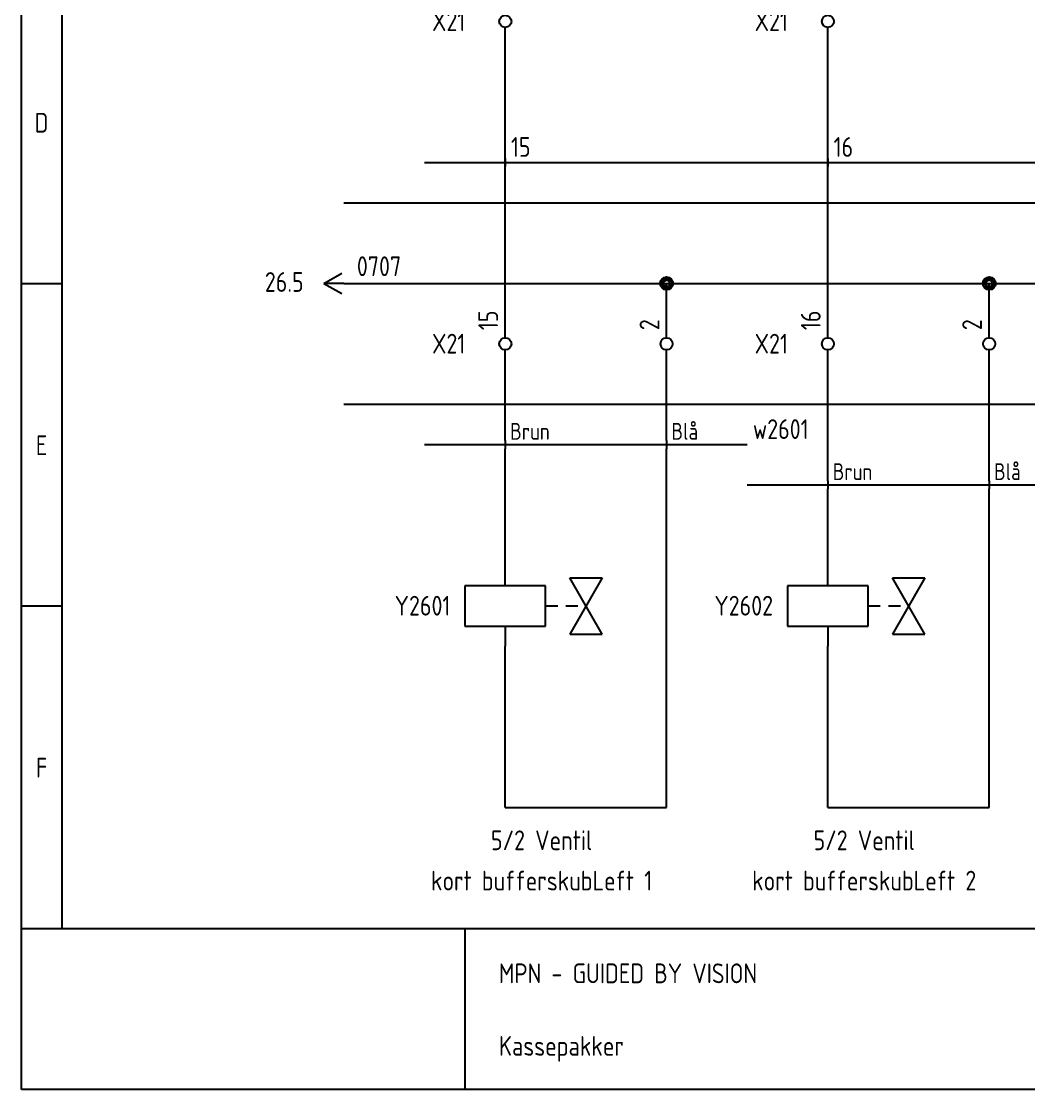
# Model space of a CAD drawing. Extents: x 10 to 410, y 10 to 275.
# Drawn here: x 10 to 134.9, y 10 to 142.5 of the extents above; entities that cross this region are included whole.
import ezdxf
from ezdxf.enums import TextEntityAlignment as Align

# ---------------------------------------------------------------- set-up
doc = ezdxf.new("R2010")
doc.units = 0
doc.linetypes.add('CADDY_SOLID', pattern=[0])
doc.layers.get('0').update_dxf_attribs({"linetype": 'CONTINUOUS'})
doc.layers.add('2', color=7, linetype='CONTINUOUS')
doc.styles.add('CADDY_VECTORFONT1P', font='isocp___.ttf', dxfattribs={"width": 0.9})

# ---------------------------------------------------------------- blocks, each defined once
blk = doc.blocks.new('BLK1')
at = {"linetype": 'CADDY_SOLID'}
for p, q in [((10, 10), (10, 275)), ((15, 270), (15, 30)), ((10, 110), (15, 110)), ((10, 70), (15, 70)), ((10, 30), (410, 30)), ((10, 30), (15, 30)), ((65, 30), (65, 10)), ((410, 10), (10, 10))]:
    blk.add_line(p, q, dxfattribs=at)
at = {"style": 'CADDY_VECTORFONT1P', "width": 0.9}
for s, p in [('D', (12.5, 128.7)), ('E', (12.5, 88.7)), ('F', (12.5, 48.7))]:
    blk.add_text(s, height=2.45, dxfattribs=at).set_placement(p, align=Align.CENTER)
for s, p in [('MPN - GUIDED BY VISION', (69.2, 23.2)), ('Kassepakker', (69.2, 14.2))]:
    blk.add_text(s, height=2.45, dxfattribs=at).set_placement(p)
blk = doc.blocks.new('BLK2')
at = {"linetype": 'CADDY_SOLID'}
for p, q in [((70, 103.25), (70, 105)), ((70, 100), (70, 101.75))]:
    blk.add_line(p, q, dxfattribs=at)
blk.add_circle((70, 102.5), 0.75, dxfattribs=at)
at = {"style": 'CADDY_VECTORFONT1P', "width": 0.9, "flags": 1}
blk.add_attdef('$TAG160410', (72.6, 104.2), '', height=2.45, rotation=90, dxfattribs=at)
at = {"layer": '2', "style": 'CADDY_VECTORFONT1P', "width": 0.9}
blk.add_attdef('$TAG160400', (69.1, 104.2), '', height=2.45, rotation=90, dxfattribs=at)
at = {"layer": '2', "style": 'CADDY_VECTORFONT1P', "width": 0.9, "flags": 1}
for tag, p in [('$TAG140020', (65.05, 108.3)), ('$TAG140050', (65.05, 104.8)), ('$TAG160030', (65.05, 97.8)), ('$TAG160040', (65.05, 92.8))]:
    blk.add_attdef(tag, text='', height=2.45, dxfattribs=at).set_placement(p, align=Align.RIGHT)
at = {"layer": '2', "style": 'CADDY_VECTORFONT1P', "width": 0.9}
blk.add_attdef('$TAG160010', text='', height=2.45, dxfattribs=at).set_placement((65.05, 101.3), align=Align.RIGHT)
blk = doc.blocks.new('BLK3')
at = {"linetype": 'CADDY_SOLID'}
for p, q in [((90, 103.25), (90, 105)), ((90, 100), (90, 101.75))]:
    blk.add_line(p, q, dxfattribs=at)
blk.add_circle((90, 102.5), 0.75, dxfattribs=at)
at = {"style": 'CADDY_VECTORFONT1P', "width": 0.9, "flags": 1}
blk.add_attdef('$TAG160410', (92.6, 104.2), '', height=2.45, rotation=90, dxfattribs=at)
at = {"layer": '2', "style": 'CADDY_VECTORFONT1P', "width": 0.9}
blk.add_attdef('$TAG160400', (89.1, 104.2), '', height=2.45, rotation=90, dxfattribs=at)
at = {"layer": '2', "style": 'CADDY_VECTORFONT1P', "width": 0.9, "flags": 1}
for tag, p in [('$TAG140020', (85.05, 108.3)), ('$TAG140050', (85.05, 104.8)), ('$TAG160010', (85.05, 101.3)), ('$TAG160030', (85.05, 97.8)), ('$TAG160040', (85.05, 92.8))]:
    blk.add_attdef(tag, text='', height=2.45, dxfattribs=at).set_placement(p, align=Align.RIGHT)
blk = doc.blocks.new('BLK4')
at = {"linetype": 'CADDY_SOLID'}
for p, q in [((70, 72.5), (70, 75)), ((78, 73.5), (82, 73.5)), ((82, 73.5), (78, 66.5)), ((82, 66.5), (78, 73.5)), ((75, 72.5), (65, 72.5)), ((65, 72.5), (65, 67.5)), ((75, 67.5), (75, 72.5)), ((75, 70), (76.5, 70)), ((77.5, 70), (79, 70)), ((65, 67.5), (75, 67.5)), ((70, 67.5), (70, 65)), ((78, 66.5), (82, 66.5))]:
    blk.add_line(p, q, dxfattribs=at)
at = {"style": 'CADDY_VECTORFONT1P', "width": 0.9}
blk.add_attdef('$TAG175000_00', (69.1, 73.4), '', height=2.45, rotation=90, dxfattribs=at)
for tag, p in [('$TAG160010', (63.2, 68.8)), ('$TAG160030', (63.2, 65.3)), ('$TAG160040', (63.2, 61.8))]:
    blk.add_attdef(tag, text='', height=2.45, dxfattribs=at).set_placement(p, align=Align.RIGHT)
blk.add_attdef('$TAG175000_01', text='', height=2.45, rotation=90, dxfattribs=at).set_placement((69.1, 65.9), align=Align.RIGHT)
blk = doc.blocks.new('BLK5')
at = {"linetype": 'CADDY_SOLID'}
for p, q in [((90, 103.25), (90, 105)), ((90, 100), (90, 101.75))]:
    blk.add_line(p, q, dxfattribs=at)
blk.add_circle((90, 102.5), 0.75, dxfattribs=at)
at = {"style": 'CADDY_VECTORFONT1P', "width": 0.9, "flags": 1}
blk.add_attdef('$TAG160410', (92.6, 104.2), '', height=2.45, rotation=90, dxfattribs=at)
at = {"layer": '2', "style": 'CADDY_VECTORFONT1P', "width": 0.9}
blk.add_attdef('$TAG160400', (89.1, 104.2), '', height=2.45, rotation=90, dxfattribs=at)
at = {"layer": '2', "style": 'CADDY_VECTORFONT1P', "width": 0.9, "flags": 1}
for tag, p in [('$TAG140020', (85.05, 108.3)), ('$TAG140050', (85.05, 104.8)), ('$TAG160010', (85.05, 101.3)), ('$TAG160030', (85.05, 97.8)), ('$TAG160040', (85.05, 92.8))]:
    blk.add_attdef(tag, text='', height=2.45, dxfattribs=at).set_placement(p, align=Align.RIGHT)
blk = doc.blocks.new('BLK8')
at = {"linetype": 'CADDY_SOLID'}
for p, q in [((70, 143.25), (70, 145)), ((70, 140), (70, 141.75))]:
    blk.add_line(p, q, dxfattribs=at)
blk.add_circle((70, 142.5), 0.75, dxfattribs=at)
at = {"style": 'CADDY_VECTORFONT1P', "width": 0.9, "flags": 1}
blk.add_attdef('$TAG160410', (72.6, 144.2), '', height=2.45, rotation=90, dxfattribs=at)
at = {"layer": '2', "style": 'CADDY_VECTORFONT1P', "width": 0.9}
blk.add_attdef('$TAG160400', (69.1, 144.2), '', height=2.45, rotation=90, dxfattribs=at)
at = {"layer": '2', "style": 'CADDY_VECTORFONT1P', "width": 0.9, "flags": 1}
for tag, p in [('$TAG140020', (65.05, 148.3)), ('$TAG140050', (65.05, 144.8)), ('$TAG160030', (65.05, 137.8)), ('$TAG160040', (65.05, 132.8))]:
    blk.add_attdef(tag, text='', height=2.45, dxfattribs=at).set_placement(p, align=Align.RIGHT)
at = {"layer": '2', "style": 'CADDY_VECTORFONT1P', "width": 0.9}
blk.add_attdef('$TAG160010', text='', height=2.45, dxfattribs=at).set_placement((65.05, 141.3), align=Align.RIGHT)
blk = doc.blocks.new('BLK9')
at = {"linetype": 'CADDY_SOLID'}
for p, q in [((110, 103.25), (110, 105)), ((110, 100), (110, 101.75))]:
    blk.add_line(p, q, dxfattribs=at)
blk.add_circle((110, 102.5), 0.75, dxfattribs=at)
at = {"style": 'CADDY_VECTORFONT1P', "width": 0.9, "flags": 1}
blk.add_attdef('$TAG160410', (112.6, 104.2), '', height=2.45, rotation=90, dxfattribs=at)
at = {"layer": '2', "style": 'CADDY_VECTORFONT1P', "width": 0.9}
blk.add_attdef('$TAG160400', (109.1, 104.2), '', height=2.45, rotation=90, dxfattribs=at)
at = {"layer": '2', "style": 'CADDY_VECTORFONT1P', "width": 0.9, "flags": 1}
for tag, p in [('$TAG140020', (105.05, 108.3)), ('$TAG140050', (105.05, 104.8)), ('$TAG160030', (105.05, 97.8)), ('$TAG160040', (105.05, 92.8))]:
    blk.add_attdef(tag, text='', height=2.45, dxfattribs=at).set_placement(p, align=Align.RIGHT)
at = {"layer": '2', "style": 'CADDY_VECTORFONT1P', "width": 0.9}
blk.add_attdef('$TAG160010', text='', height=2.45, dxfattribs=at).set_placement((105.05, 101.3), align=Align.RIGHT)
blk = doc.blocks.new('BLK10')
at = {"linetype": 'CADDY_SOLID'}
for p, q in [((130, 103.25), (130, 105)), ((130, 100), (130, 101.75))]:
    blk.add_line(p, q, dxfattribs=at)
blk.add_circle((130, 102.5), 0.75, dxfattribs=at)
at = {"style": 'CADDY_VECTORFONT1P', "width": 0.9, "flags": 1}
blk.add_attdef('$TAG160410', (132.6, 104.2), '', height=2.45, rotation=90, dxfattribs=at)
at = {"layer": '2', "style": 'CADDY_VECTORFONT1P', "width": 0.9}
blk.add_attdef('$TAG160400', (129.1, 104.2), '', height=2.45, rotation=90, dxfattribs=at)
at = {"layer": '2', "style": 'CADDY_VECTORFONT1P', "width": 0.9, "flags": 1}
for tag, p in [('$TAG140020', (125.05, 108.3)), ('$TAG140050', (125.05, 104.8)), ('$TAG160010', (125.05, 101.3)), ('$TAG160030', (125.05, 97.8)), ('$TAG160040', (125.05, 92.8))]:
    blk.add_attdef(tag, text='', height=2.45, dxfattribs=at).set_placement(p, align=Align.RIGHT)
blk = doc.blocks.new('BLK11')
at = {"linetype": 'CADDY_SOLID'}
for p, q in [((110, 72.5), (110, 75)), ((118, 73.5), (122, 73.5)), ((122, 73.5), (118, 66.5)), ((122, 66.5), (118, 73.5)), ((115, 72.5), (105, 72.5)), ((105, 72.5), (105, 67.5)), ((115, 67.5), (115, 72.5)), ((115, 70), (116.5, 70)), ((117.5, 70), (119, 70)), ((105, 67.5), (115, 67.5)), ((110, 67.5), (110, 65)), ((118, 66.5), (122, 66.5))]:
    blk.add_line(p, q, dxfattribs=at)
at = {"style": 'CADDY_VECTORFONT1P', "width": 0.9}
blk.add_attdef('$TAG175000_00', (109.1, 73.4), '', height=2.45, rotation=90, dxfattribs=at)
for tag, p in [('$TAG160010', (103.2, 68.8)), ('$TAG160030', (103.2, 65.3)), ('$TAG160040', (103.2, 61.8))]:
    blk.add_attdef(tag, text='', height=2.45, dxfattribs=at).set_placement(p, align=Align.RIGHT)
blk.add_attdef('$TAG175000_01', text='', height=2.45, rotation=90, dxfattribs=at).set_placement((109.1, 65.9), align=Align.RIGHT)
blk = doc.blocks.new('BLK12')
at = {"linetype": 'CADDY_SOLID'}
for p, q in [((130, 103.25), (130, 105)), ((130, 100), (130, 101.75))]:
    blk.add_line(p, q, dxfattribs=at)
blk.add_circle((130, 102.5), 0.75, dxfattribs=at)
at = {"style": 'CADDY_VECTORFONT1P', "width": 0.9, "flags": 1}
blk.add_attdef('$TAG160410', (132.6, 104.2), '', height=2.45, rotation=90, dxfattribs=at)
at = {"layer": '2', "style": 'CADDY_VECTORFONT1P', "width": 0.9}
blk.add_attdef('$TAG160400', (129.1, 104.2), '', height=2.45, rotation=90, dxfattribs=at)
at = {"layer": '2', "style": 'CADDY_VECTORFONT1P', "width": 0.9, "flags": 1}
for tag, p in [('$TAG140020', (125.05, 108.3)), ('$TAG140050', (125.05, 104.8)), ('$TAG160010', (125.05, 101.3)), ('$TAG160030', (125.05, 97.8)), ('$TAG160040', (125.05, 92.8))]:
    blk.add_attdef(tag, text='', height=2.45, dxfattribs=at).set_placement(p, align=Align.RIGHT)
blk = doc.blocks.new('BLK15')
at = {"linetype": 'CADDY_SOLID'}
for p, q in [((110, 143.25), (110, 145)), ((110, 140), (110, 141.75))]:
    blk.add_line(p, q, dxfattribs=at)
blk.add_circle((110, 142.5), 0.75, dxfattribs=at)
at = {"style": 'CADDY_VECTORFONT1P', "width": 0.9, "flags": 1}
blk.add_attdef('$TAG160410', (112.6, 144.2), '', height=2.45, rotation=90, dxfattribs=at)
at = {"layer": '2', "style": 'CADDY_VECTORFONT1P', "width": 0.9}
blk.add_attdef('$TAG160400', (109.1, 144.2), '', height=2.45, rotation=90, dxfattribs=at)
at = {"layer": '2', "style": 'CADDY_VECTORFONT1P', "width": 0.9, "flags": 1}
for tag, p in [('$TAG140020', (105.05, 148.3)), ('$TAG140050', (105.05, 144.8)), ('$TAG160030', (105.05, 137.8)), ('$TAG160040', (105.05, 132.8))]:
    blk.add_attdef(tag, text='', height=2.45, dxfattribs=at).set_placement(p, align=Align.RIGHT)
at = {"layer": '2', "style": 'CADDY_VECTORFONT1P', "width": 0.9}
blk.add_attdef('$TAG160010', text='', height=2.45, dxfattribs=at).set_placement((105.05, 141.3), align=Align.RIGHT)
blk = doc.blocks.new('BLK30')
at = {"linetype": 'CADDY_SOLID'}
for p, q in [((47.5, 110), (49.75, 111.25)), ((47.5, 110), (49.75, 108.75)), ((50, 110), (47.5, 110))]:
    blk.add_line(p, q, dxfattribs=at)
at = {"style": 'CADDY_VECTORFONT1P', "width": 0.9}
blk.add_attdef('$TAG160010', (51.6, 110.9), '', height=2.45, dxfattribs=at)
blk.add_attdef('$TAG160500', text='', height=2.45, dxfattribs=at).set_placement((45, 108.95), align=Align.RIGHT)
blk = doc.blocks.new('BLK32')
at = {"linetype": 'CADDY_SOLID'}
blk.add_line((70, 125.5), (70, 124.5), dxfattribs=at)
at = {"style": 'CADDY_VECTORFONT1P', "width": 0.9}
blk.add_attdef('$TAG160210', (70.7, 125.7), '', height=2.45, dxfattribs=at)
at = {"style": 'CADDY_VECTORFONT1P', "width": 0.9, "flags": 1}
for tag, p in [('$TAG160010', (200.7, 125.7)), ('$TAG160220', (70.7, 120.7)), ('$TAG160030', (200.7, 120.7)), ('$TAG160230', (70.7, 115.7)), ('$TAG160200', (200.7, 115.7)), ('$TAG160040', (200.7, 110.7)), ('$TAG160101', (200.7, 105.7))]:
    blk.add_attdef(tag, p, '', height=2.45, dxfattribs=at)
blk = doc.blocks.new('BLK33')
at = {"linetype": 'CADDY_SOLID'}
blk.add_line((70, 125.5), (70, 124.5), dxfattribs=at)
at = {"style": 'CADDY_VECTORFONT1P', "width": 0.9}
blk.add_attdef('$TAG160210', (70.7, 125.7), '', height=2.45, dxfattribs=at)
at = {"style": 'CADDY_VECTORFONT1P', "width": 0.9, "flags": 1}
for tag, p in [('$TAG160010', (200.7, 125.7)), ('$TAG160220', (70.7, 120.7)), ('$TAG160030', (200.7, 120.7)), ('$TAG160230', (70.7, 115.7)), ('$TAG160200', (200.7, 115.7)), ('$TAG160040', (200.7, 110.7)), ('$TAG160101', (200.7, 105.7))]:
    blk.add_attdef(tag, p, '', height=2.45, dxfattribs=at)
blk = doc.blocks.new('BLK34')
at = {"linetype": 'CADDY_SOLID'}
blk.add_line((70, 125.5), (70, 124.5), dxfattribs=at)
at = {"style": 'CADDY_VECTORFONT1P', "width": 0.9}
blk.add_attdef('$TAG160210', (70.7, 125.7), '', height=2.45, dxfattribs=at)
at = {"style": 'CADDY_VECTORFONT1P', "width": 0.9, "flags": 1}
for tag, p in [('$TAG160010', (200.7, 125.7)), ('$TAG160220', (70.7, 120.7)), ('$TAG160030', (200.7, 120.7)), ('$TAG160230', (70.7, 115.7)), ('$TAG160200', (200.7, 115.7)), ('$TAG160040', (200.7, 110.7)), ('$TAG160101', (200.7, 105.7))]:
    blk.add_attdef(tag, p, '', height=2.45, dxfattribs=at)
blk = doc.blocks.new('BLK35')
at = {"linetype": 'CADDY_SOLID'}
blk.add_line((70, 125.5), (70, 124.5), dxfattribs=at)
at = {"style": 'CADDY_VECTORFONT1P', "width": 0.9}
blk.add_attdef('$TAG160210', (70.7, 125.7), '', height=2.45, dxfattribs=at)
at = {"style": 'CADDY_VECTORFONT1P', "width": 0.9, "flags": 1}
for tag, p in [('$TAG160010', (200.7, 125.7)), ('$TAG160220', (70.7, 120.7)), ('$TAG160030', (200.7, 120.7)), ('$TAG160230', (70.7, 115.7)), ('$TAG160200', (200.7, 115.7)), ('$TAG160040', (200.7, 110.7)), ('$TAG160101', (200.7, 105.7))]:
    blk.add_attdef(tag, p, '', height=2.45, dxfattribs=at)
blk = doc.blocks.new('BLK36')
at = {"linetype": 'CADDY_SOLID'}
blk.add_line((70, 125.5), (70, 124.5), dxfattribs=at)
at = {"style": 'CADDY_VECTORFONT1P', "width": 0.9}
blk.add_attdef('$TAG160210', (70.7, 125.7), '', height=2.45, dxfattribs=at)
at = {"style": 'CADDY_VECTORFONT1P', "width": 0.9, "flags": 1}
for tag, p in [('$TAG160010', (200.7, 125.7)), ('$TAG160220', (70.7, 120.7)), ('$TAG160030', (200.7, 120.7)), ('$TAG160230', (70.7, 115.7)), ('$TAG160200', (200.7, 115.7)), ('$TAG160040', (200.7, 110.7)), ('$TAG160101', (200.7, 105.7))]:
    blk.add_attdef(tag, p, '', height=2.45, dxfattribs=at)
blk = doc.blocks.new('BLK37')
at = {"linetype": 'CADDY_SOLID'}
blk.add_line((70, 125.5), (70, 124.5), dxfattribs=at)
at = {"style": 'CADDY_VECTORFONT1P', "width": 0.9}
blk.add_attdef('$TAG160210', (70.7, 125.7), '', height=2.45, dxfattribs=at)
at = {"style": 'CADDY_VECTORFONT1P', "width": 0.9, "flags": 1}
for tag, p in [('$TAG160010', (200.7, 125.7)), ('$TAG160220', (70.7, 120.7)), ('$TAG160030', (200.7, 120.7)), ('$TAG160230', (70.7, 115.7)), ('$TAG160200', (200.7, 115.7)), ('$TAG160040', (200.7, 110.7)), ('$TAG160101', (200.7, 105.7))]:
    blk.add_attdef(tag, p, '', height=2.45, dxfattribs=at)
blk = doc.blocks.new('BLK38')
at = {"linetype": 'CADDY_SOLID'}
blk.add_line((110, 125.5), (110, 124.5), dxfattribs=at)
at = {"style": 'CADDY_VECTORFONT1P', "width": 0.9}
blk.add_attdef('$TAG160210', (110.7, 125.7), '', height=2.45, dxfattribs=at)
at = {"style": 'CADDY_VECTORFONT1P', "width": 0.9, "flags": 1}
for tag, p in [('$TAG160010', (200.7, 125.7)), ('$TAG160220', (110.7, 120.7)), ('$TAG160030', (200.7, 120.7)), ('$TAG160230', (110.7, 115.7)), ('$TAG160200', (200.7, 115.7)), ('$TAG160040', (200.7, 110.7)), ('$TAG160101', (200.7, 105.7))]:
    blk.add_attdef(tag, p, '', height=2.45, dxfattribs=at)
blk = doc.blocks.new('BLK39')
at = {"linetype": 'CADDY_SOLID'}
blk.add_line((110, 125.5), (110, 124.5), dxfattribs=at)
at = {"style": 'CADDY_VECTORFONT1P', "width": 0.9}
blk.add_attdef('$TAG160210', (110.7, 125.7), '', height=2.45, dxfattribs=at)
at = {"style": 'CADDY_VECTORFONT1P', "width": 0.9, "flags": 1}
for tag, p in [('$TAG160010', (200.7, 125.7)), ('$TAG160220', (110.7, 120.7)), ('$TAG160030', (200.7, 120.7)), ('$TAG160230', (110.7, 115.7)), ('$TAG160200', (200.7, 115.7)), ('$TAG160040', (200.7, 110.7)), ('$TAG160101', (200.7, 105.7))]:
    blk.add_attdef(tag, p, '', height=2.45, dxfattribs=at)
blk = doc.blocks.new('BLK40')
at = {"linetype": 'CADDY_SOLID'}
blk.add_line((110, 125.5), (110, 124.5), dxfattribs=at)
at = {"style": 'CADDY_VECTORFONT1P', "width": 0.9}
blk.add_attdef('$TAG160210', (110.7, 125.7), '', height=2.45, dxfattribs=at)
at = {"style": 'CADDY_VECTORFONT1P', "width": 0.9, "flags": 1}
for tag, p in [('$TAG160010', (200.7, 125.7)), ('$TAG160220', (110.7, 120.7)), ('$TAG160030', (200.7, 120.7)), ('$TAG160230', (110.7, 115.7)), ('$TAG160200', (200.7, 115.7)), ('$TAG160040', (200.7, 110.7)), ('$TAG160101', (200.7, 105.7))]:
    blk.add_attdef(tag, p, '', height=2.45, dxfattribs=at)
blk = doc.blocks.new('BLK41')
at = {"linetype": 'CADDY_SOLID'}
blk.add_line((110, 125.5), (110, 124.5), dxfattribs=at)
at = {"style": 'CADDY_VECTORFONT1P', "width": 0.9}
blk.add_attdef('$TAG160210', (110.7, 125.7), '', height=2.45, dxfattribs=at)
at = {"style": 'CADDY_VECTORFONT1P', "width": 0.9, "flags": 1}
for tag, p in [('$TAG160010', (200.7, 125.7)), ('$TAG160220', (110.7, 120.7)), ('$TAG160030', (200.7, 120.7)), ('$TAG160230', (110.7, 115.7)), ('$TAG160200', (200.7, 115.7)), ('$TAG160040', (200.7, 110.7)), ('$TAG160101', (200.7, 105.7))]:
    blk.add_attdef(tag, p, '', height=2.45, dxfattribs=at)
blk = doc.blocks.new('BLK42')
at = {"linetype": 'CADDY_SOLID'}
blk.add_line((110, 125.5), (110, 124.5), dxfattribs=at)
at = {"style": 'CADDY_VECTORFONT1P', "width": 0.9}
blk.add_attdef('$TAG160210', (110.7, 125.7), '', height=2.45, dxfattribs=at)
at = {"style": 'CADDY_VECTORFONT1P', "width": 0.9, "flags": 1}
for tag, p in [('$TAG160010', (200.7, 125.7)), ('$TAG160220', (110.7, 120.7)), ('$TAG160030', (200.7, 120.7)), ('$TAG160230', (110.7, 115.7)), ('$TAG160200', (200.7, 115.7)), ('$TAG160040', (200.7, 110.7)), ('$TAG160101', (200.7, 105.7))]:
    blk.add_attdef(tag, p, '', height=2.45, dxfattribs=at)
blk = doc.blocks.new('BLK43')
at = {"linetype": 'CADDY_SOLID'}
blk.add_line((110, 125.5), (110, 124.5), dxfattribs=at)
at = {"style": 'CADDY_VECTORFONT1P', "width": 0.9}
blk.add_attdef('$TAG160210', (110.7, 125.7), '', height=2.45, dxfattribs=at)
at = {"style": 'CADDY_VECTORFONT1P', "width": 0.9, "flags": 1}
for tag, p in [('$TAG160010', (200.7, 125.7)), ('$TAG160220', (110.7, 120.7)), ('$TAG160030', (200.7, 120.7)), ('$TAG160230', (110.7, 115.7)), ('$TAG160200', (200.7, 115.7)), ('$TAG160040', (200.7, 110.7)), ('$TAG160101', (200.7, 105.7))]:
    blk.add_attdef(tag, p, '', height=2.45, dxfattribs=at)
blk = doc.blocks.new('BLK53')
at = {"linetype": 'CADDY_SOLID'}
blk.add_line((70, 90.5), (70, 89.5), dxfattribs=at)
at = {"style": 'CADDY_VECTORFONT1P', "width": 0.9, "flags": 1}
for tag, p in [('$TAG160210', (70.7, 90.7)), ('$TAG160010', (100.7, 90.7)), ('$TAG160220', (70.7, 85.7)), ('$TAG160030', (100.7, 85.7)), ('$TAG160230', (70.7, 80.7)), ('$TAG160200', (100.7, 80.7)), ('$TAG160040', (100.7, 75.7)), ('$TAG160101', (100.7, 70.7))]:
    blk.add_attdef(tag, p, '', height=2.45, dxfattribs=at)
blk = doc.blocks.new('BLK54')
at = {"linetype": 'CADDY_SOLID'}
blk.add_line((90, 90.5), (90, 89.5), dxfattribs=at)
at = {"style": 'CADDY_VECTORFONT1P', "width": 0.9, "flags": 1}
for tag, p in [('$TAG160210', (90.7, 90.7)), ('$TAG160220', (90.7, 85.7)), ('$TAG160230', (90.7, 80.7)), ('$TAG160040', (100.7, 75.7)), ('$TAG160101', (100.7, 70.7))]:
    blk.add_attdef(tag, p, '', height=2.45, dxfattribs=at)
at = {"style": 'CADDY_VECTORFONT1P', "width": 0.9}
for tag, p in [('$TAG160010', (100.7, 90.7)), ('$TAG160030', (100.7, 85.7)), ('$TAG160200', (100.7, 80.7))]:
    blk.add_attdef(tag, p, '', height=2.45, dxfattribs=at)
blk = doc.blocks.new('BLK55')
at = {"linetype": 'CADDY_SOLID'}
blk.add_line((110, 85.5), (110, 84.5), dxfattribs=at)
at = {"style": 'CADDY_VECTORFONT1P', "width": 0.9, "flags": 1}
for tag, p in [('$TAG160210', (110.7, 85.7)), ('$TAG160010', (140.7, 85.7)), ('$TAG160220', (110.7, 80.7)), ('$TAG160030', (140.7, 80.7)), ('$TAG160230', (110.7, 75.7)), ('$TAG160200', (140.7, 75.7)), ('$TAG160040', (140.7, 70.7)), ('$TAG160101', (140.7, 65.7))]:
    blk.add_attdef(tag, p, '', height=2.45, dxfattribs=at)
blk = doc.blocks.new('BLK56')
at = {"linetype": 'CADDY_SOLID'}
blk.add_line((130, 85.5), (130, 84.5), dxfattribs=at)
at = {"style": 'CADDY_VECTORFONT1P', "width": 0.9, "flags": 1}
for tag, p in [('$TAG160210', (130.7, 85.7)), ('$TAG160220', (130.7, 80.7)), ('$TAG160230', (130.7, 75.7)), ('$TAG160040', (140.7, 70.7)), ('$TAG160101', (140.7, 65.7))]:
    blk.add_attdef(tag, p, '', height=2.45, dxfattribs=at)
at = {"style": 'CADDY_VECTORFONT1P', "width": 0.9}
for tag, p in [('$TAG160010', (140.7, 85.7)), ('$TAG160030', (140.7, 80.7)), ('$TAG160200', (140.7, 75.7))]:
    blk.add_attdef(tag, p, '', height=2.45, dxfattribs=at)

msp = doc.modelspace()

# ---------------------------------------------------------------- linework, layer by layer
at = {"linetype": 'CADDY_SOLID'}
for p, q in [((70, 125.5), (70, 140)), ((70, 125.5), (70, 140)), ((70, 125.5), (70, 140)), ((110, 125.5), (110, 140)), ((110, 125.5), (110, 140)), ((110, 125.5), (110, 140)), ((60, 125), (200, 125)), ((70, 125.5), (70, 125.5)), ((70, 125.5), (70, 125.5)), ((70, 125.5), (70, 125.5)), ((70, 125.5), (70, 125.5)), ((70, 125.5), (70, 125.5)), ((70, 125.5), (70, 125.5)), ((70, 124.5), (70, 125.5)), ((70, 125.5), (70, 125.5)), ((70, 125.5), (70, 125.5)), ((70, 125.5), (70, 125.5)), ((70, 125.5), (70, 125.5)), ((70, 125.5), (70, 125.5)), ((70, 124.5), (70, 125.5)), ((70, 125.5), (70, 125.5)), ((70, 125.5), (70, 125.5)), ((70, 125.5), (70, 125.5)), ((70, 125.5), (70, 125.5)), ((70, 125.5), (70, 125.5)), ((70, 124.5), (70, 125.5)), ((70, 125.5), (70, 125.5)), ((70, 125.5), (70, 125.5)), ((70, 125.5), (70, 125.5)), ((70, 125.5), (70, 125.5)), ((70, 125.5), (70, 125.5)), ((70, 124.5), (70, 125.5)), ((70, 124.5), (70, 125.5)), ((70, 124.5), (70, 125.5)), ((110, 125.5), (110, 125.5)), ((110, 125.5), (110, 125.5)), ((110, 125.5), (110, 125.5)), ((110, 125.5), (110, 125.5)), ((110, 125.5), (110, 125.5)), ((110, 125.5), (110, 125.5)), ((110, 124.5), (110, 125.5)), ((110, 125.5), (110, 125.5)), ((110, 125.5), (110, 125.5)), ((110, 125.5), (110, 125.5)), ((110, 125.5), (110, 125.5)), ((110, 125.5), (110, 125.5)), ((110, 124.5), (110, 125.5)), ((110, 125.5), (110, 125.5)), ((110, 125.5), (110, 125.5)), ((110, 125.5), (110, 125.5)), ((110, 125.5), (110, 125.5)), ((110, 125.5), (110, 125.5)), ((110, 124.5), (110, 125.5)), ((110, 125.5), (110, 125.5)), ((110, 125.5), (110, 125.5)), ((110, 125.5), (110, 125.5)), ((110, 125.5), (110, 125.5)), ((110, 125.5), (110, 125.5)), ((110, 124.5), (110, 125.5)), ((110, 124.5), (110, 125.5)), ((110, 124.5), (110, 125.5)), ((70, 124.5), (70, 124.5)), ((70, 124.5), (70, 124.5)), ((70, 124.5), (70, 124.5)), ((70, 124.5), (70, 124.5)), ((70, 124.5), (70, 124.5)), ((70, 124.5), (70, 124.5)), ((70, 105), (70, 124.5)), ((70, 124.5), (70, 124.5)), ((70, 124.5), (70, 124.5)), ((70, 124.5), (70, 124.5)), ((70, 124.5), (70, 124.5)), ((70, 124.5), (70, 124.5)), ((70, 105), (70, 124.5)), ((70, 124.5), (70, 124.5)), ((70, 124.5), (70, 124.5)), ((70, 124.5), (70, 124.5)), ((70, 124.5), (70, 124.5)), ((70, 124.5), (70, 124.5)), ((70, 105), (70, 124.5)), ((70, 124.5), (70, 124.5)), ((70, 124.5), (70, 124.5)), ((70, 124.5), (70, 124.5)), ((70, 124.5), (70, 124.5)), ((70, 124.5), (70, 124.5)), ((70, 105), (70, 124.5)), ((70, 124.5), (70, 124.5)), ((70, 124.5), (70, 124.5)), ((70, 124.5), (70, 124.5)), ((70, 124.5), (70, 124.5)), ((70, 124.5), (70, 124.5)), ((70, 105), (70, 124.5)), ((70, 124.5), (70, 124.5)), ((70, 124.5), (70, 124.5)), ((70, 124.5), (70, 124.5)), ((70, 124.5), (70, 124.5)), ((70, 124.5), (70, 124.5)), ((70, 105), (70, 124.5)), ((70, 124.5), (70, 124.5)), ((70, 124.5), (70, 124.5)), ((70, 124.5), (70, 124.5)), ((70, 124.5), (70, 124.5)), ((70, 124.5), (70, 124.5)), ((110, 124.5), (110, 124.5)), ((110, 124.5), (110, 124.5)), ((110, 124.5), (110, 124.5)), ((110, 124.5), (110, 124.5)), ((110, 124.5), (110, 124.5)), ((110, 124.5), (110, 124.5)), ((110, 105), (110, 124.5)), ((110, 124.5), (110, 124.5)), ((110, 124.5), (110, 124.5)), ((110, 124.5), (110, 124.5)), ((110, 124.5), (110, 124.5)), ((110, 124.5), (110, 124.5)), ((110, 105), (110, 124.5)), ((110, 124.5), (110, 124.5)), ((110, 124.5), (110, 124.5)), ((110, 124.5), (110, 124.5)), ((110, 124.5), (110, 124.5)), ((110, 124.5), (110, 124.5)), ((110, 105), (110, 124.5)), ((110, 124.5), (110, 124.5)), ((110, 124.5), (110, 124.5)), ((110, 124.5), (110, 124.5)), ((110, 124.5), (110, 124.5)), ((110, 124.5), (110, 124.5)), ((110, 105), (110, 124.5)), ((110, 124.5), (110, 124.5)), ((110, 124.5), (110, 124.5)), ((110, 124.5), (110, 124.5)), ((110, 124.5), (110, 124.5)), ((110, 124.5), (110, 124.5)), ((110, 105), (110, 124.5)), ((110, 124.5), (110, 124.5)), ((110, 124.5), (110, 124.5)), ((110, 124.5), (110, 124.5)), ((110, 124.5), (110, 124.5)), ((110, 124.5), (110, 124.5)), ((110, 105), (110, 124.5)), ((110, 124.5), (110, 124.5)), ((110, 124.5), (110, 124.5)), ((110, 124.5), (110, 124.5)), ((110, 124.5), (110, 124.5)), ((110, 124.5), (110, 124.5)), ((50, 120), (330, 120)), ((50, 110), (90, 110)), ((90, 105), (90, 110)), ((90, 110), (130, 110)), ((130, 105), (130, 110)), ((130, 110), (170, 110)), ((70, 90.5), (70, 100)), ((90, 90.5), (90, 100)), ((110, 85.5), (110, 100)), ((130, 85.5), (130, 100)), ((50, 95), (330, 95)), ((60, 90), (100, 90)), ((70, 75), (70, 89.5)), ((90, 45), (90, 89.5)), ((100, 85), (140, 85)), ((110, 75), (110, 84.5)), ((130, 45), (130, 84.5)), ((70, 64.5), (70, 65)), ((110, 64.5), (110, 65)), ((70, 45), (70, 64.5)), ((70, 45), (70, 64.5)), ((110, 45), (110, 64.5)), ((110, 45), (110, 64.5)), ((70, 45), (90, 45)), ((110, 45), (130, 45))]:
    msp.add_line(p, q, dxfattribs=at)
for centre, radius in [((90, 110), 0.8), ((90, 110), 0.6), ((90, 110), 0.4), ((130, 110), 0.8), ((130, 110), 0.6), ((130, 110), 0.4)]:
    msp.add_circle(centre, radius)

# ---------------------------------------------------------------- block references
for name in ['BLK1', 'BLK33', 'BLK34', 'BLK35', 'BLK36', 'BLK37', 'BLK39', 'BLK40', 'BLK41', 'BLK42', 'BLK43', 'BLK53', 'BLK55']:
    msp.add_blockref(name, (0, 0, 1))
ref = msp.add_blockref('BLK8', (0, 0, 1))
ref.add_attrib('$TAG160010', 'X21', dxfattribs={"layer": '2', "height": 2.45, "style": 'CADDY_VECTORFONT1P', "width": 0.9}).set_placement((65.05, 141.3), align=Align.RIGHT)
ref.add_attrib('$TAG160400', '15', (69.1, 144.2), dxfattribs={"layer": '2', "height": 2.45, "rotation": 90, "style": 'CADDY_VECTORFONT1P', "width": 0.9})
ref = msp.add_blockref('BLK15', (0, 0, 1))
ref.add_attrib('$TAG160010', 'X21', dxfattribs={"layer": '2', "height": 2.45, "style": 'CADDY_VECTORFONT1P', "width": 0.9}).set_placement((105.05, 141.3), align=Align.RIGHT)
ref.add_attrib('$TAG160400', '16', (109.1, 144.2), dxfattribs={"layer": '2', "height": 2.45, "rotation": 90, "style": 'CADDY_VECTORFONT1P', "width": 0.9})
ref = msp.add_blockref('BLK32', (0, 0, 1))
ref.add_attrib('$TAG160210', '15', (70.7, 125.7), dxfattribs={"height": 2.45, "style": 'CADDY_VECTORFONT1P', "width": 0.9})
ref = msp.add_blockref('BLK38', (0, 0, 1))
ref.add_attrib('$TAG160210', '16', (110.7, 125.7), dxfattribs={"height": 2.45, "style": 'CADDY_VECTORFONT1P', "width": 0.9})
ref = msp.add_blockref('BLK30', (0, 0, 1))
ref.add_attrib('$TAG160010', '0707', (51.6, 110.9), dxfattribs={"height": 2.45, "style": 'CADDY_VECTORFONT1P', "width": 0.9})
ref.add_attrib('$TAG160500', '26.5', dxfattribs={"height": 2.45, "style": 'CADDY_VECTORFONT1P', "width": 0.9}).set_placement((45, 108.95), align=Align.RIGHT)
ref = msp.add_blockref('BLK2', (0, 0, 1))
ref.add_attrib('$TAG160010', 'X21', dxfattribs={"layer": '2', "height": 2.45, "style": 'CADDY_VECTORFONT1P', "width": 0.9}).set_placement((65.05, 101.3), align=Align.RIGHT)
ref.add_attrib('$TAG160400', '15', (69.1, 104.2), dxfattribs={"layer": '2', "height": 2.45, "rotation": 90, "style": 'CADDY_VECTORFONT1P', "width": 0.9})
ref = msp.add_blockref('BLK9', (0, 0, 1))
ref.add_attrib('$TAG160010', 'X21', dxfattribs={"layer": '2', "height": 2.45, "style": 'CADDY_VECTORFONT1P', "width": 0.9}).set_placement((105.05, 101.3), align=Align.RIGHT)
ref.add_attrib('$TAG160400', '16', (109.1, 104.2), dxfattribs={"layer": '2', "height": 2.45, "rotation": 90, "style": 'CADDY_VECTORFONT1P', "width": 0.9})
ref = msp.add_blockref('BLK3', (0, 0, 1))
ref.add_attrib('$TAG160400', '2', (89.1, 104.2), dxfattribs={"layer": '2', "height": 2.45, "rotation": 90, "style": 'CADDY_VECTORFONT1P', "width": 0.9})
ref = msp.add_blockref('BLK5', (0, 0, 1))
ref.add_attrib('$TAG160400', '2', (89.1, 104.2), dxfattribs={"layer": '2', "height": 2.45, "rotation": 90, "style": 'CADDY_VECTORFONT1P', "width": 0.9})
ref = msp.add_blockref('BLK10', (0, 0, 1))
ref.add_attrib('$TAG160400', '2', (129.1, 104.2), dxfattribs={"layer": '2', "height": 2.45, "rotation": 90, "style": 'CADDY_VECTORFONT1P', "width": 0.9})
ref = msp.add_blockref('BLK12', (0, 0, 1))
ref.add_attrib('$TAG160400', '2', (129.1, 104.2), dxfattribs={"layer": '2', "height": 2.45, "rotation": 90, "style": 'CADDY_VECTORFONT1P', "width": 0.9})
ref = msp.add_blockref('BLK54', (0, 0, 1))
ref.add_attrib('$TAG160010', 'w2601', (100.7, 90.7), dxfattribs={"height": 2.45, "style": 'CADDY_VECTORFONT1P', "width": 0.9})
ref = msp.add_blockref('BLK56', (0, 0, 1))
ref.add_attrib('$TAG160010', 'W2602', (140.7, 85.7), dxfattribs={"height": 2.45, "style": 'CADDY_VECTORFONT1P', "width": 0.9})
ref = msp.add_blockref('BLK4', (0, 0, 1))
ref.add_attrib('$TAG160010', 'Y2601', dxfattribs={"height": 2.45, "style": 'CADDY_VECTORFONT1P', "width": 0.9}).set_placement((63.2, 68.8), align=Align.RIGHT)
ref = msp.add_blockref('BLK11', (0, 0, 1))
ref.add_attrib('$TAG160010', 'Y2602', dxfattribs={"height": 2.45, "style": 'CADDY_VECTORFONT1P', "width": 0.9}).set_placement((103.2, 68.8), align=Align.RIGHT)

# ---------------------------------------------------------------- texts
at = {"style": 'CADDY_VECTORFONT1P', "width": 0.9}
for s, p in [('Blå', (90.6, 90.6)), ('Brun', (70.6, 90.6)), ('Brun', (110.6, 85.6)), ('Blå', (130.6, 85.6))]:
    msp.add_text(s, height=2.1, dxfattribs=at).set_placement(p)
for s, p in [('5/2 Ventil', (74.5, 39.7)), ('5/2 Ventil', (74.5, 39.7)), ('5/2 Ventil', (114.5, 39.7)), ('5/2 Ventil', (114.5, 39.7)), ('kort bufferskubLeft 1', (74.5, 34.7)), ('kort bufferskubLeft 2', (114.5, 34.7))]:
    msp.add_text(s, height=2.45, dxfattribs=at).set_placement(p, align=Align.CENTER)

doc.saveas('drawing.dxf')
